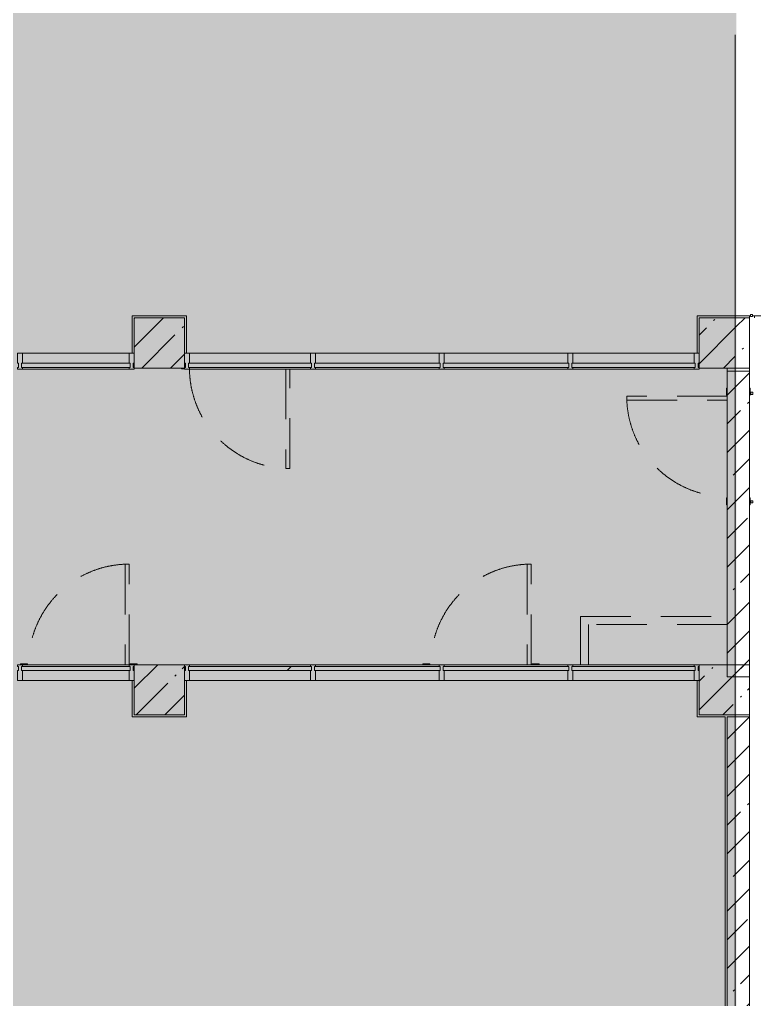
# Model space of a CAD drawing. Header units: millimetres. Extents: x -8624 to 200327, y -8553 to 29000.
# Drawn here: x 77440 to 84750, y 12321 to 22065 of the extents above; entities that cross this region are included whole.
import ezdxf

# ---------------------------------------------------------------- set-up
doc = ezdxf.new("R2010")
doc.units = ezdxf.units.MM
doc.linetypes.add('200_ШТРИХ__ш1_п0_6_', pattern=[800, 500, -300])
doc.layers.add('A-DETL-GENF-1', color=7, linetype='Continuous', lineweight=9, true_color=0xc0c0c0, transparency=0.4)
for name, color, linetype, lineweight in [('A-DETL-MBND-1', 7, '200_ШТРИХ__ш1_п0_6_', 9), ('A-GLAZ-CURT', 7, 'Continuous', 5), ('A-WALL', 7, 'Continuous', 5), ('I-WALL', 7, 'Continuous', 5), ('S-COLS', 7, 'Continuous', 5), ('Оси', 7, 'Continuous', 9)]:
    doc.layers.add(name, color=color, linetype=linetype, lineweight=lineweight)
for name, color, linetype, lineweight, true_color in [('A-FLOR-1', 7, 'Continuous', 5, 0xb7b7b7), ('A-FLOR-2', 7, 'Continuous', 5, 0xaaaaaa), ('A-GLAZ-CURT-1', 7, 'Continuous', 5, 0x737373), ('A-GLAZ-CWMG-1', 7, 'Continuous', 5, 0x737373), ('I-WALL-2', 7, 'Continuous', 5, 0x737373), ('S-COLS-1', 7, 'Continuous', 5, 0x737373)]:
    doc.layers.add(name, color=color, linetype=linetype, lineweight=lineweight, true_color=true_color)
pattern_1 = [(45, (0, 0), (-285.1231, 285.1231), []), (45, (285.12, 0), (-285.1231, 285.1231), [504.031, -100.806, 16.764, -84.042])]
pattern_2 = [(45, (-84450, -18850), (-285.1231, 285.1231), []), (45, (-84164.88, -18850), (-285.1231, 285.1231), [504.031, -100.806, 16.764, -84.042])]

# ---------------------------------------------------------------- blocks, each defined once
blk = doc.blocks.new('110_Дверь_СКБ_1Ст_Внутренняя1 - Д-4 1100x2100h_су мгн-V40-3_1_2_птичка копия 1')
at = {"layer": 'A-DETL-MBND-1'}
for points in [[(-447.5, 1100), (-487.5, 1100), (-487.5, 110), (-447.5, 110), (-447.5, 271.8)], [(562.5, 108), (562.5, 100), (592.5, 100), (592.5, 108)]]:
    blk.add_hatch(color=256, dxfattribs=at).paths.add_polyline_path(points)
for p, q in [((-487.5, 1100), (-487.5, 110)), ((-447.5, 1100), (-487.5, 1100)), ((-447.5, 110), (-447.5, 1100)), ((592.5, 108), (562.5, 108)), ((592.5, 100), (592.5, 108))]:
    blk.add_line(p, q, dxfattribs=at)
blk.add_arc((-487.5, 100), 1000, 0.57956, 90, dxfattribs=at)
blk = doc.blocks.new('BSC_Колонна _Прямоугольная - 500х500-V56-3_1_2_птичка копия 1')
at = {"layer": 'S-COLS'}
h = blk.add_hatch(dxfattribs=at)
h.set_pattern_fill('FP_66', color=256, style=0, pattern_type=2)
h.set_pattern_definition([(45, (-78830, -15400), (-285.1231, 285.1231), []), (45, (-78544.88, -15400), (-285.1231, 285.1231), [504.031, -100.806, 16.764, -84.042])])
h.paths.add_polyline_path([(-250, -250), (250, -250), (250, 250), (-250, 250), (-250, 160.5)])
at = {"layer": 'S-COLS-1'}
for p, q in [((250, 250), (-250, 250)), ((-250, 250), (-250, -250)), ((250, -250), (250, 250)), ((-250, -250), (250, -250))]:
    blk.add_line(p, q, dxfattribs=at)
blk = doc.blocks.new('110_Дверь_СКБ_1Ст_Внутренняя1 - Д-4 _л_ 1100x2100h_су мгн-32399982-3_1_2_птичка копия 1')
at = {"layer": 'A-DETL-MBND-1'}
for points in [[(472.5, 110), (512.5, 110), (512.5, 1110), (472.5, 1110)], [(-567.5, 110), (-497.5, 110), (-497.5, 118), (-567.5, 118)], [(522.5, 110), (592.5, 110), (592.5, 118), (522.5, 118)], [(-567.5, -118), (-497.5, -118), (-497.5, -110), (-567.5, -110)], [(522.5, -118), (592.5, -118), (592.5, -110), (522.5, -110)]]:
    blk.add_hatch(color=256, dxfattribs=at).paths.add_polyline_path(points)
for p, q in [((512.5, 1110), (472.5, 1110)), ((472.5, 1110), (472.5, 110)), ((512.5, 110), (512.5, 1110)), ((-497.5, 118), (-567.5, 118)), ((-567.5, 118), (-567.5, 110)), ((-497.5, 110), (-497.5, 118)), ((592.5, 118), (522.5, 118)), ((522.5, 118), (522.5, 110)), ((592.5, 110), (592.5, 118)), ((-567.5, -110), (-567.5, -118)), ((-567.5, -118), (-497.5, -118)), ((-497.5, -118), (-497.5, -110)), ((522.5, -110), (522.5, -118)), ((522.5, -118), (592.5, -118)), ((592.5, -118), (592.5, -110))]:
    blk.add_line(p, q, dxfattribs=at)
blk.add_arc((512.5, 110), 1000, 90, 180, dxfattribs=at)
blk = doc.blocks.new('110_Дверь_СКБ_1Ст_Внутренняя1 - Д-4 _л_ 1100x2100h_су мгн-32399984-3_1_2_птичка копия 1')
at = {"layer": 'A-DETL-MBND-1'}
for points in [[(472.5, 40), (512.5, 40), (512.5, 1040), (472.5, 1040), (472.5, 108)], [(-529.7, 40), (-497.5, 40), (-497.5, 48), (-567.5, 48), (-567.5, 40), (-547.5, 40)], [(562.5, 40), (592.5, 40), (592.5, 48), (522.5, 48), (522.5, 40), (552.5, 40)]]:
    blk.add_hatch(color=256, dxfattribs=at).paths.add_polyline_path(points)
for p, q in [((512.5, 1040), (472.5, 1040)), ((472.5, 1040), (472.5, 40)), ((512.5, 40), (512.5, 1040)), ((-497.5, 48), (-567.5, 48)), ((-567.5, 48), (-567.5, 40)), ((-497.5, 40), (-497.5, 48)), ((592.5, 48), (522.5, 48)), ((522.5, 48), (522.5, 40)), ((592.5, 40), (592.5, 48))]:
    blk.add_line(p, q, dxfattribs=at)
blk.add_arc((512.5, 40), 1000, 90, 180, dxfattribs=at)
blk = doc.blocks.new('BSC_Колонна _Прямоугольная - 500х500-V109-3_1_2_птичка копия 1')
at = {"layer": 'S-COLS'}
h = blk.add_hatch(dxfattribs=at)
h.set_pattern_fill('FP_77', color=256, style=0, pattern_type=2)
h.set_pattern_definition([(45, (-78830, -18850), (-285.1231, 285.1231), []), (45, (-78544.88, -18850), (-285.1231, 285.1231), [504.031, -100.806, 16.764, -84.042])])
h.paths.add_polyline_path([(-250, -250), (250, -250), (250, 250), (-250, 250), (-250, 151.7)])
at = {"layer": 'S-COLS-1'}
for p, q in [((250, 250), (-250, 250)), ((-250, 250), (-250, -250)), ((250, -250), (250, 250)), ((-250, -250), (250, -250))]:
    blk.add_line(p, q, dxfattribs=at)
blk = doc.blocks.new('BSC_Колонна _Прямоугольная - 500х500-V110-3_1_2_птичка копия 1')
at = {"layer": 'S-COLS'}
h = blk.add_hatch(dxfattribs=at)
h.set_pattern_fill('FP_78', color=256, style=0, pattern_type=2)
h.set_pattern_definition(pattern_2)
h.paths.add_polyline_path([(-250, -250), (120, -250), (120, 250), (-250, 250)])
h = blk.add_hatch(dxfattribs=at)
h.set_pattern_fill('FP_78', color=256, style=0, pattern_type=2)
h.set_pattern_definition(pattern_2)
h.paths.add_polyline_path([(120, -250), (250, -250), (250, 250), (120, 250)])
for p, q in [((250, 250), (120, 250)), ((250, -250), (250, 250)), ((120, -250), (250, -250))]:
    blk.add_line(p, q, dxfattribs=at)
at = {"layer": 'S-COLS-1'}
for p, q in [((120, 250), (-250, 250)), ((-250, 250), (-250, -250)), ((-250, -250), (120, -250))]:
    blk.add_line(p, q, dxfattribs=at)
blk = doc.blocks.new('Прямоугольный импост - Импост структурный с накладкой - 160мм-23618922-3_1_2_птичка копия 1')
at = {"layer": 'A-GLAZ-CWMG-1'}
for p, q in [((-50, 0), (-50, 17)), ((-50, 17), (0, 17)), ((-40, 0), (-50, 0)), ((-40, -40), (-40, 0)), ((0, 0), (-10, 0)), ((-10, 0), (-10, -40)), ((0, 17), (0, 7)), ((-50, -140), (-50, -40)), ((-50, -40), (-40, -40)), ((-10, -40), (0, -40)), ((0, -140), (-50, -140))]:
    blk.add_line(p, q, dxfattribs=at)
blk = doc.blocks.new('Прямоугольный импост - Импост структурный с накладкой - 160мм-30335138-3_1_2_птичка копия 1')
at = {"layer": 'A-GLAZ-CWMG-1'}
for p, q in [((-50, 40), (-50, 140)), ((-50, 140), (0, 140)), ((-40, 40), (-50, 40)), ((-50, -17), (-50, 0)), ((-50, 0), (-40, 0)), ((-40, 0), (-40, 40)), ((-10, 40), (-10, 0)), ((0, 40), (-10, 40)), ((-10, 0), (0, 0)), ((0, -17), (-50, -17))]:
    blk.add_line(p, q, dxfattribs=at)
blk = doc.blocks.new('Системная панель - Стекло - 40мм-30335156-3_1_2_птичка копия 1')
at = {"layer": 'A-GLAZ-CURT'}
h = blk.add_hatch(dxfattribs=at)
h.set_pattern_fill('FP_82', color=256, style=0, pattern_type=2)
h.set_pattern_definition([(45, (-80232.5, -15133), (-1414.214, 1414.214), [1000, -3000]), (45, (-81232.5, -15633), (-1414.214, 1414.214), [3000, -1000]), (45, (-79232.5, -16133), (-1414.214, 1414.214), [1000, -3000])])
h.paths.add_polyline_path([(-466.8, -40), (612.5, -40), (612.5, 0), (-612.5, 0), (-612.5, -40)])
at = {"layer": 'A-GLAZ-CURT-1'}
for p, q in [((612.5, 0), (-612.5, 0)), ((-612.5, 0), (-612.5, -40)), ((-612.5, -40), (612.5, -40)), ((612.5, -40), (612.5, 0))]:
    blk.add_line(p, q, dxfattribs=at)
blk = doc.blocks.new('Прямоугольный импост - Импост структурный с накладкой - 160мм-23562106-3_1_2_птичка копия 1')
at = {"layer": 'A-GLAZ-CWMG-1'}
for p, q in [((80330.2, 15650), (79130, 15650)), ((80335, 15493), (79130, 15493))]:
    blk.add_line(p, q, dxfattribs=at)
blk = doc.blocks.new('Прямоугольный импост - Импост структурный с накладкой - 160мм-V112-3_1_2_птичка копия 1')
at = {"layer": 'A-GLAZ-CWMG-1'}
for p, q in [((-50, 40), (-50, 140)), ((-50, 140), (0, 140)), ((0, 140), (0, 40)), ((-40, 40), (-50, 40)), ((-50, -17), (-50, 0)), ((-50, 0), (-40, 0)), ((-40, 0), (-40, 40)), ((-10, 40), (-10, 0)), ((0, 40), (-10, 40)), ((-10, 0), (0, 0)), ((0, 0), (0, -17)), ((0, -17), (-50, -17))]:
    blk.add_line(p, q, dxfattribs=at)
blk = doc.blocks.new('Прямоугольный импост - Импост структурный с накладкой - 160мм-30335139-3_1_2_птичка копия 1')
at = {"layer": 'A-GLAZ-CWMG-1'}
for p, q in [((0, 140), (-50, 140)), ((-50, 140), (-50, 40)), ((-50, 40), (-40, 40)), ((-40, 0), (-50, 0)), ((-50, 0), (-50, -17)), ((-40, 40), (-40, 0)), ((-10, 0), (-10, 40)), ((-10, 40), (0, 40)), ((0, 0), (-10, 0)), ((-50, -17), (0, -17))]:
    blk.add_line(p, q, dxfattribs=at)
blk = doc.blocks.new('Системная панель - Стекло - 40мм-30335157-3_1_2_птичка копия 1')
at = {"layer": 'A-GLAZ-CURT'}
h = blk.add_hatch(dxfattribs=at)
h.set_pattern_fill('FP_83', color=256, style=0, pattern_type=2)
h.set_pattern_definition([(45, (-82780, -15133), (-1414.214, 1414.214), [1000, -3000]), (45, (-83780, -15633), (-1414.214, 1414.214), [3000, -1000]), (45, (-81780, -16133), (-1414.214, 1414.214), [1000, -3000])])
h.paths.add_polyline_path([(625, -40), (625, 0), (-625, 0), (-625, -40), (541.5, -40)])
at = {"layer": 'A-GLAZ-CURT-1'}
for p, q in [((625, 0), (-625, 0)), ((-625, 0), (-625, -40)), ((-625, -40), (625, -40)), ((625, -40), (625, 0))]:
    blk.add_line(p, q, dxfattribs=at)
blk = doc.blocks.new('Прямоугольный импост - Импост структурный с накладкой - 160мм-23562108-3_1_2_птичка копия 1')
at = {"layer": 'A-GLAZ-CWMG-1'}
for p, q in [((82895, 15650), (81665, 15650)), ((82895, 15493), (81665, 15493))]:
    blk.add_line(p, q, dxfattribs=at)
blk = doc.blocks.new('Прямоугольный импост - Импост структурный с накладкой - 160мм-30335135-3_1_2_птичка копия 1')
at = {"layer": 'A-GLAZ-CWMG-1'}
for p, q in [((-25, 40), (-25, 140)), ((-25, 140), (25, 140)), ((25, 140), (25, 40)), ((-15, 40), (-25, 40)), ((-25, -17), (-25, 0)), ((-25, 0), (-15, 0)), ((-15, 0), (-15, 40)), ((15, 40), (15, 0)), ((25, 40), (15, 40)), ((15, 0), (25, 0)), ((25, 0), (25, -17)), ((25, -17), (-25, -17))]:
    blk.add_line(p, q, dxfattribs=at)
blk = doc.blocks.new('Системная панель - Стекло - 40мм-23618921-3_1_2_птичка копия 1')
at = {"layer": 'A-GLAZ-CURT'}
h = blk.add_hatch(dxfattribs=at)
h.set_pattern_fill('FP_84', color=256, style=0, pattern_type=2)
h.set_pattern_definition([(45, (-80232.5, -18107), (-1414.214, 1414.214), [1000, -3000]), (45, (-81232.5, -18607), (-1414.214, 1414.214), [3000, -1000]), (45, (-79232.5, -19107), (-1414.214, 1414.214), [1000, -3000])])
h.paths.add_polyline_path([(612.5, 0), (612.5, 40), (-612.5, 40), (-612.5, 0), (-466.8, 0)])
at = {"layer": 'A-GLAZ-CURT-1'}
for p, q in [((612.5, 40), (-612.5, 40)), ((-612.5, 40), (-612.5, 0)), ((612.5, 0), (612.5, 40)), ((-612.5, 0), (612.5, 0))]:
    blk.add_line(p, q, dxfattribs=at)
blk = doc.blocks.new('Прямоугольный импост - Импост структурный с накладкой - 160мм-23562040-3_1_2_птичка копия 1')
at = {"layer": 'A-GLAZ-CWMG-1'}
for p, q in [((80335, 18747), (79130, 18747)), ((80335, 18590), (79130, 18590))]:
    blk.add_line(p, q, dxfattribs=at)
blk = doc.blocks.new('Прямоугольный импост - Импост структурный с накладкой - 160мм-23618923-3_1_2_птичка копия 1')
at = {"layer": 'A-GLAZ-CWMG-1'}
for p, q in [((0, 17), (-50, 17)), ((-50, 17), (-50, 0)), ((-50, 0), (-40, 0)), ((-40, 0), (-40, -40)), ((-10, -40), (-10, 0)), ((-10, 0), (0, 0)), ((0, 7), (0, 17)), ((-40, -40), (-50, -40)), ((-50, -40), (-50, -140)), ((0, -40), (-10, -40)), ((-50, -140), (0, -140))]:
    blk.add_line(p, q, dxfattribs=at)
blk = doc.blocks.new('Системная панель - Стекло - 40мм-V113-3_1_2_птичка копия 1')
at = {"layer": 'A-GLAZ-CURT-1'}
for p, q in [((612.5, 40), (-612.5, 40)), ((-612.5, 40), (-612.5, 0)), ((612.5, 0), (612.5, 40)), ((-612.5, 0), (612.5, 0))]:
    blk.add_line(p, q, dxfattribs=at)
blk = doc.blocks.new('Прямоугольный импост - Импост структурный с накладкой - 160мм-23618920-3_1_2_птичка копия 1')
at = {"layer": 'A-GLAZ-CWMG-1'}
for p, q in [((-25, 0), (-25, 17)), ((-25, 17), (25, 17)), ((-15, 0), (-25, 0)), ((-15, -40), (-15, 0)), ((25, 0), (15, 0)), ((15, 0), (15, -40)), ((25, 17), (25, 0)), ((-25, -140), (-25, -40)), ((-25, -40), (-15, -40)), ((15, -40), (25, -40)), ((25, -40), (25, -140)), ((25, -140), (-25, -140))]:
    blk.add_line(p, q, dxfattribs=at)
blk = doc.blocks.new('Системная панель - Стекло - 40мм-V129-3_1_2_птичка копия 1')
at = {"layer": 'A-GLAZ-CURT-1'}
for p, q in [((625, 0), (-625, 0)), ((-625, 0), (-625, -40)), ((-625, -40), (625, -40)), ((625, -40), (625, 0))]:
    blk.add_line(p, q, dxfattribs=at)
blk = doc.blocks.new('Системная панель - Стекло - 40мм-23618924-3_1_2_птичка копия 1')
at = {"layer": 'A-GLAZ-CURT'}
h = blk.add_hatch(dxfattribs=at)
h.set_pattern_fill('FP_104', color=256, style=0, pattern_type=2)
h.set_pattern_definition([(45, (-82780, -18107), (-1414.214, 1414.214), [1000, -3000]), (45, (-83780, -18607), (-1414.214, 1414.214), [3000, -1000]), (45, (-81780, -19107), (-1414.214, 1414.214), [1000, -3000])])
h.paths.add_polyline_path([(625, 0), (625, 40), (-625, 40), (-625, 0), (541.5, 0)])
at = {"layer": 'A-GLAZ-CURT-1'}
for p, q in [((625, 40), (-625, 40)), ((-625, 40), (-625, 0)), ((-625, 0), (625, 0)), ((625, 0), (625, 40))]:
    blk.add_line(p, q, dxfattribs=at)
blk = doc.blocks.new('Прямоугольный импост - Импост структурный с накладкой - 160мм-23562109-3_1_2_птичка копия 1')
at = {"layer": 'A-GLAZ-CWMG-1'}
for p, q in [((81615, 15650), (80385, 15650)), ((81615, 15493), (80385, 15493))]:
    blk.add_line(p, q, dxfattribs=at)
blk = doc.blocks.new('Прямоугольный импост - Импост структурный с накладкой - 160мм-30335136-3_1_2_птичка копия 1')
at = {"layer": 'A-GLAZ-CWMG-1'}
for p, q in [((-25, 40), (-25, 140)), ((-25, 140), (25, 140)), ((25, 140), (25, 40)), ((-15, 40), (-25, 40)), ((-25, -17), (-25, 0)), ((-25, 0), (-15, 0)), ((-15, 0), (-15, 40)), ((15, 40), (15, 0)), ((25, 40), (15, 40)), ((15, 0), (25, 0)), ((25, 0), (25, -17)), ((25, -17), (-25, -17))]:
    blk.add_line(p, q, dxfattribs=at)
blk = doc.blocks.new('Прямоугольный импост - Импост структурный с накладкой - 160мм-22751478-3_1_2_птичка копия 1')
at = {"layer": 'A-GLAZ-CWMG-1'}
for p, q in [((82895, 18747), (81665, 18747)), ((82895, 18590), (81665, 18590))]:
    blk.add_line(p, q, dxfattribs=at)
blk = doc.blocks.new('Системная панель - Стекло - 40мм-V130-3_1_2_птичка копия 1')
at = {"layer": 'A-GLAZ-CURT-1'}
for p, q in [((625, 40), (-625, 40)), ((-625, 40), (-625, 0)), ((-625, 0), (625, 0)), ((625, 0), (625, 40))]:
    blk.add_line(p, q, dxfattribs=at)
blk = doc.blocks.new('Системная панель - Стекло - 40мм-V131-3_1_2_птичка копия 1')
at = {"layer": 'A-GLAZ-CURT-1'}
for p, q in [((612.5, 0), (-612.5, 0)), ((-612.5, 0), (-612.5, -40)), ((-612.5, -40), (612.5, -40)), ((612.5, -40), (612.5, 0))]:
    blk.add_line(p, q, dxfattribs=at)
blk = doc.blocks.new('Прямоугольный импост - Импост структурный с накладкой - 160мм-23562112-3_1_2_птичка копия 1')
at = {"layer": 'A-GLAZ-CWMG-1'}
for p, q in [((84150, 15650), (82945, 15650)), ((84150, 15493), (82945, 15493))]:
    blk.add_line(p, q, dxfattribs=at)
blk = doc.blocks.new('Системная панель - Стекло - 40мм-V134-3_1_2_птичка копия 1')
at = {"layer": 'A-GLAZ-CURT-1'}
for p, q in [((540, 0), (-540, 0)), ((-540, 0), (-540, -40)), ((540, -40), (540, 0)), ((-540, -40), (540, -40))]:
    blk.add_line(p, q, dxfattribs=at)
blk = doc.blocks.new('Прямоугольный импост - Импост структурный с накладкой - 160мм-23562335-3_1_2_птичка копия 1')
at = {"layer": 'A-GLAZ-CWMG-1'}
for p, q in [((78530, 15650), (77470, 15650)), ((78530, 15493), (77470, 15493))]:
    blk.add_line(p, q, dxfattribs=at)
blk = doc.blocks.new('Системная панель - Стекло - 40мм-V135-3_1_2_птичка копия 1')
at = {"layer": 'A-GLAZ-CURT-1'}
for p, q in [((540, 40), (-540, 40)), ((-540, 40), (-540, 0)), ((-540, 0), (540, 0)), ((540, 0), (540, 40))]:
    blk.add_line(p, q, dxfattribs=at)
blk = doc.blocks.new('Прямоугольный импост - Импост структурный с накладкой - 160мм-23562401-3_1_2_птичка копия 1')
at = {"layer": 'A-GLAZ-CWMG-1'}
for p, q in [((75150, 18747), (74090, 18747)), ((75150, 18590), (74090, 18590))]:
    blk.add_line(p, q, dxfattribs=at)

msp = doc.modelspace()

# ---------------------------------------------------------------- hatches: boundary and pattern name
at = {"layer": 'A-DETL-GENF-1'}
msp.add_hatch(color=256, dxfattribs=at).paths.add_polyline_path([(73932, -251.7), (75850, -251.7), (75850, 3288.3), (84570, 3288.3), (84570, 27348.3), (41910, 27348.3), (41910, 23888.3), (38310.1, 23888.3), (38310.1, -251.7), (72154, -251.7)])
at = {"layer": 'I-WALL'}
h = msp.add_hatch(dxfattribs=at)
h.set_pattern_fill('FP_23', color=256, style=0, pattern_type=2)
h.set_pattern_definition(pattern_1)
h.paths.add_polyline_path([(84570, 15530), (84570, 18570), (84480, 18570), (84480, 15530)])
h = msp.add_hatch(dxfattribs=at)
h.set_pattern_fill('FP_23', color=256, style=0, pattern_type=2)
h.set_pattern_definition(pattern_1)
h.paths.add_polyline_path([(84570, 15530), (84700, 15530), (84700, 18570), (84570, 18570), (84570, 16134)])
h = msp.add_hatch(dxfattribs=at)
h.set_pattern_fill('FP_23', color=256, style=0, pattern_type=2)
h.set_pattern_definition(pattern_1)
h.paths.add_polyline_path([(84570, 4050), (84570, 15130), (84480, 15130), (84480, 4050)])
h = msp.add_hatch(dxfattribs=at)
h.set_pattern_fill('FP_23', color=256, style=0, pattern_type=2)
h.set_pattern_definition(pattern_1)
h.paths.add_polyline_path([(84599.4, 4050), (84700, 4050), (84700, 15130), (84570, 15130), (84570, 4050)])
at = {"layer": 'S-COLS'}
h = msp.add_hatch(dxfattribs=at)
h.set_pattern_fill('FP_23', color=256, style=0, pattern_type=2)
h.set_pattern_definition(pattern_1)
h.paths.add_polyline_path([(84570, 15150), (84570, 15650), (84200, 15650), (84200, 15150)])
h = msp.add_hatch(dxfattribs=at)
h.set_pattern_fill('FP_23', color=256, style=0, pattern_type=2)
h.set_pattern_definition(pattern_1)
h.paths.add_polyline_path([(84570, 15150), (84700, 15150), (84700, 15650), (84570, 15650)])

# ---------------------------------------------------------------- linework, layer by layer
at = {"layer": 'A-DETL-MBND-1'}
for p, q in [((84735, 18358.5), (84715, 18358.5)), ((84715, 18358.5), (84715, 18338.5)), ((84715, 18338.5), (84735, 18338.5)), ((84735, 18338.5), (84735, 18358.5)), ((84735, 17280), (84715, 17280)), ((84715, 17280), (84715, 17260)), ((84715, 17260), (84735, 17260)), ((84735, 17260), (84735, 17280)), ((83020, 15650), (83020, 16130)), ((83020, 16130), (84480, 16130)), ((83100, 16050), (83100, 15650)), ((84480, 16050), (83100, 16050))]:
    msp.add_line(p, q, dxfattribs=at)
at = {"layer": 'A-FLOR-1'}
for p, q in [((78560, 18747), (78560, 19120)), ((78560, 19120), (79100, 19120)), ((79100, 19120), (79100, 18747)), ((84180, 18747), (84180, 19120)), ((84180, 19120), (84710.5, 19120)), ((84480, 18600), (84480, 18570)), ((78560, 15130), (78560, 15493)), ((79100, 15493), (79100, 15130)), ((84180, 15130), (84180, 15493)), ((79100, 15130), (78560, 15130)), ((84460, 15130), (84180, 15130)), ((84460, 11900), (84460, 15130))]:
    msp.add_line(p, q, dxfattribs=at)
at = {"layer": 'A-FLOR-2'}
for p, q in [((84700, 19100), (84700, 19120)), ((84730.5, 19120), (84990, 19120)), ((84750, 19120), (84750, 19100)), ((84700, 18570), (84700, 18600)), ((84700, 15130), (84700, 15150))]:
    msp.add_line(p, q, dxfattribs=at)
at = {"layer": 'A-WALL'}
for p, q in [((84730.5, 19131), (84710.5, 19131)), ((84710.5, 19131), (84710.5, 19111)), ((84710.5, 19111), (84730.5, 19111)), ((84730.5, 19111), (84730.5, 19131))]:
    msp.add_line(p, q, dxfattribs=at)
at = {"layer": 'I-WALL'}
for p, q in [((84700, 18570), (84480, 18570)), ((84700, 15530), (84700, 18570)), ((84480, 15530), (84700, 15530)), ((84700, 15130), (84480, 15130)), ((84700, 4050), (84700, 15130))]:
    msp.add_line(p, q, dxfattribs=at)
at = {"layer": 'I-WALL-2'}
for p, q in [((84480, 18570), (84480, 15530)), ((84480, 15130), (84480, 11880))]:
    msp.add_line(p, q, dxfattribs=at)
at = {"layer": 'S-COLS'}
for p, q in [((84700, 15650), (84570, 15650)), ((84700, 15150), (84700, 15650)), ((84570, 15150), (84700, 15150))]:
    msp.add_line(p, q, dxfattribs=at)
at = {"layer": 'S-COLS-1'}
for p, q in [((84570, 15650), (84200, 15650)), ((84200, 15650), (84200, 15150)), ((84200, 15150), (84570, 15150))]:
    msp.add_line(p, q, dxfattribs=at)
at = {"layer": 'Оси'}
msp.add_line((84560, 10029.8), (84560, 21915.1), dxfattribs=at)

# ---------------------------------------------------------------- block references
at = {"layer": 'A-DETL-MBND-1'}
for name, p, rotation in [('110_Дверь_СКБ_1Ст_Внутренняя1 - Д-4 1100x2100h_су мгн-V40-3_1_2_птичка копия 1', (79642.5, 18700), 180), ('110_Дверь_СКБ_1Ст_Внутренняя1 - Д-4 _л_ 1100x2100h_су мгн-32399982-3_1_2_птичка копия 1', (84590, 17807.5), 89.9999999999999)]:
    msp.add_blockref(name, p, dxfattribs=dict(at, rotation=rotation))
for p in [(78017.5, 15610), (82017.5, 15610)]:
    msp.add_blockref('110_Дверь_СКБ_1Ст_Внутренняя1 - Д-4 _л_ 1100x2100h_су мгн-32399984-3_1_2_птичка копия 1', p, dxfattribs=at)
at = {"layer": 'A-GLAZ-CURT-1'}
for name, p in [('Системная панель - Стекло - 40мм-V135-3_1_2_птичка копия 1', (78000, 18607)), ('Системная панель - Стекло - 40мм-23618921-3_1_2_птичка копия 1', (79732.5, 18607)), ('Системная панель - Стекло - 40мм-V130-3_1_2_птичка копия 1', (81000, 18607)), ('Системная панель - Стекло - 40мм-23618924-3_1_2_птичка копия 1', (82280, 18607)), ('Системная панель - Стекло - 40мм-V113-3_1_2_птичка копия 1', (83547.5, 18607)), ('Системная панель - Стекло - 40мм-V134-3_1_2_птичка копия 1', (78000, 15633)), ('Системная панель - Стекло - 40мм-30335156-3_1_2_птичка копия 1', (79732.5, 15633)), ('Системная панель - Стекло - 40мм-V129-3_1_2_птичка копия 1', (81000, 15633)), ('Системная панель - Стекло - 40мм-30335157-3_1_2_птичка копия 1', (82280, 15633)), ('Системная панель - Стекло - 40мм-V131-3_1_2_птичка копия 1', (83547.5, 15633))]:
    msp.add_blockref(name, p, dxfattribs=at)
at = {"layer": 'A-GLAZ-CWMG-1', "extrusion": (0, 0, -1), "rotation": 180}
for name, p in [('Прямоугольный импост - Импост структурный с накладкой - 160мм-23618920-3_1_2_птичка копия 1', (-77445, 18607)), ('Прямоугольный импост - Импост структурный с накладкой - 160мм-23618922-3_1_2_птичка копия 1', (-78580, 18607)), ('Прямоугольный импост - Импост структурный с накладкой - 160мм-23618920-3_1_2_птичка копия 1', (-80360, 18607)), ('Прямоугольный импост - Импост структурный с накладкой - 160мм-23618920-3_1_2_птичка копия 1', (-81640, 18607)), ('Прямоугольный импост - Импост структурный с накладкой - 160мм-23618920-3_1_2_птичка копия 1', (-82920, 18607)), ('Прямоугольный импост - Импост структурный с накладкой - 160мм-23618922-3_1_2_птичка копия 1', (-84200, 18607)), ('Прямоугольный импост - Импост структурный с накладкой - 160мм-30335136-3_1_2_птичка копия 1', (-77445, 15633)), ('Прямоугольный импост - Импост структурный с накладкой - 160мм-30335138-3_1_2_птичка копия 1', (-78580, 15633)), ('Прямоугольный импост - Импост структурный с накладкой - 160мм-30335136-3_1_2_птичка копия 1', (-80360, 15633)), ('Прямоугольный импост - Импост структурный с накладкой - 160мм-30335135-3_1_2_птичка копия 1', (-81640, 15633)), ('Прямоугольный импост - Импост структурный с накладкой - 160мм-30335136-3_1_2_птичка копия 1', (-82920, 15633)), ('Прямоугольный импост - Импост структурный с накладкой - 160мм-V112-3_1_2_птичка копия 1', (-84200, 15633))]:
    msp.add_blockref(name, p, dxfattribs=at)
at = {"layer": 'A-GLAZ-CWMG-1'}
for name, p in [('Прямоугольный импост - Импост структурный с накладкой - 160мм-23562401-3_1_2_птичка копия 1', (3380, 0)), ('Прямоугольный импост - Импост структурный с накладкой - 160мм-23562040-3_1_2_птичка копия 1', (0, 0)), ('Прямоугольный импост - Импост структурный с накладкой - 160мм-22751478-3_1_2_птичка копия 1', (-1280, 0)), ('Прямоугольный импост - Импост структурный с накладкой - 160мм-22751478-3_1_2_птичка копия 1', (0, 0)), ('Прямоугольный импост - Импост структурный с накладкой - 160мм-23562040-3_1_2_птичка копия 1', (3815, 0)), ('Прямоугольный импост - Импост структурный с накладкой - 160мм-23562335-3_1_2_птичка копия 1', (0, 0)), ('Прямоугольный импост - Импост структурный с накладкой - 160мм-23562106-3_1_2_птичка копия 1', (0, 0)), ('Прямоугольный импост - Импост структурный с накладкой - 160мм-23562109-3_1_2_птичка копия 1', (0, 0)), ('Прямоугольный импост - Импост структурный с накладкой - 160мм-23562108-3_1_2_птичка копия 1', (0, 0)), ('Прямоугольный импост - Импост структурный с накладкой - 160мм-23562112-3_1_2_птичка копия 1', (0, 0))]:
    msp.add_blockref(name, p, dxfattribs=at)
at = {"layer": 'A-GLAZ-CWMG-1', "rotation": 180}
for name, p in [('Прямоугольный импост - Импост структурный с накладкой - 160мм-23618923-3_1_2_птичка копия 1', (79080, 18607)), ('Прямоугольный импост - Импост структурный с накладкой - 160мм-30335139-3_1_2_птичка копия 1', (79080, 15633))]:
    msp.add_blockref(name, p, dxfattribs=at)
at = {"layer": 'S-COLS'}
msp.add_blockref('BSC_Колонна _Прямоугольная - 500х500-V110-3_1_2_птичка копия 1', (84450, 18850), dxfattribs=at)
at = {"layer": 'S-COLS-1'}
for name, p in [('BSC_Колонна _Прямоугольная - 500х500-V109-3_1_2_птичка копия 1', (78830, 18850)), ('BSC_Колонна _Прямоугольная - 500х500-V56-3_1_2_птичка копия 1', (78830, 15400))]:
    msp.add_blockref(name, p, dxfattribs=at)

doc.saveas('drawing.dxf')
